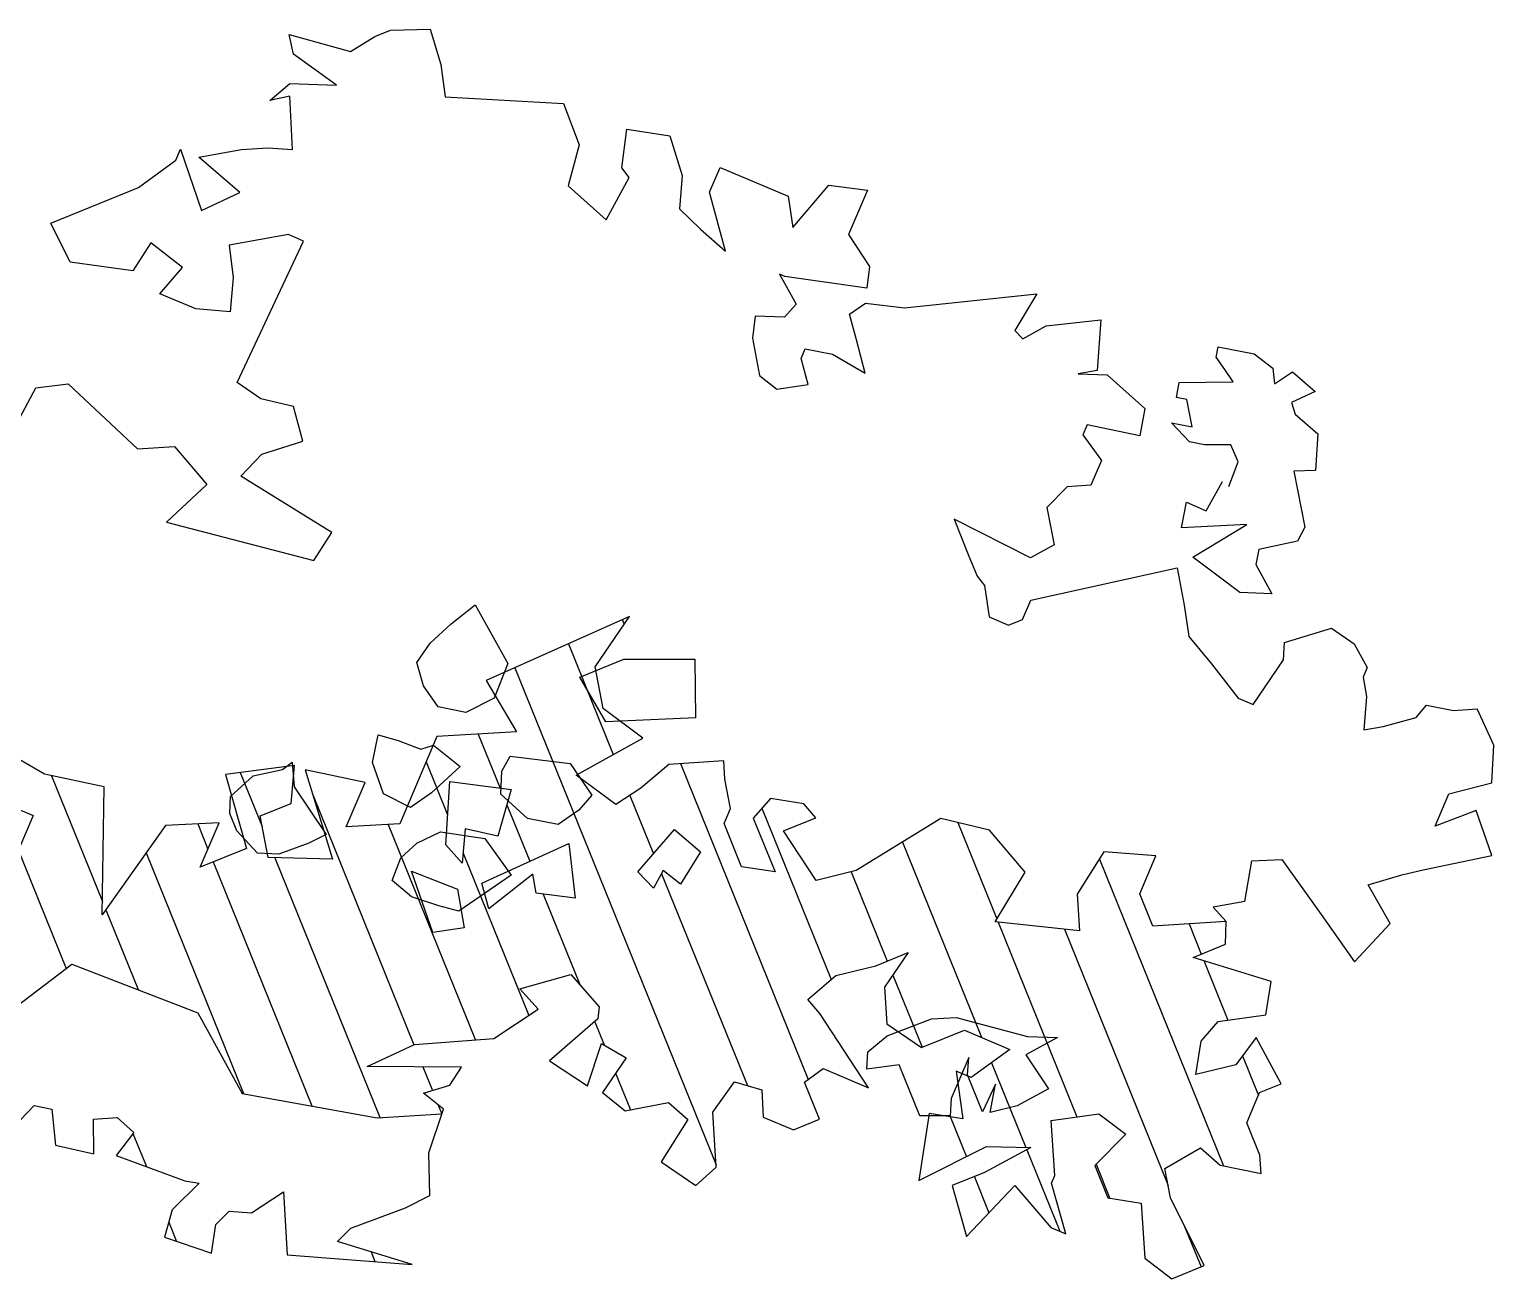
# Model space of a CAD drawing. Header units: metres. Extents: x 1841041 to 1841282, y 5171502 to 5171751.
# Drawn here: x 1841107.668 to 1841109.913, y 5171681.791 to 5171683.707 of the extents above; entities that cross this region are included whole.
import ezdxf

# ---------------------------------------------------------------- set-up
doc = ezdxf.new("R2010")
doc.units = ezdxf.units.M
doc.layers.add('SA - légende prestations', color=7, linetype='Continuous')

msp = doc.modelspace()

# ---------------------------------------------------------------- linework, layer by layer
at = {"layer": 'SA - légende prestations', "color": 96, "ltscale": 0.69984, "true_color": 0x008000}
for p, q in [((1841108.0657, 5171683.6995), (1841108.1602, 5171683.6732)), ((1841108.0724, 5171683.6693), (1841108.0657, 5171683.6995)), ((1841108.1602, 5171683.6732), (1841108.1974, 5171683.6965)), ((1841108.1974, 5171683.6965), (1841108.2211, 5171683.706)), ((1841108.2211, 5171683.706), (1841108.2823, 5171683.7075)), ((1841108.2823, 5171683.7075), (1841108.2986, 5171683.6536)), ((1841108.1384, 5171683.6217), (1841108.0724, 5171683.6693)), ((1841108.2986, 5171683.6536), (1841108.305, 5171683.604)), ((1841108.0365, 5171683.5984), (1841108.0671, 5171683.6245)), ((1841108.0671, 5171683.6245), (1841108.1384, 5171683.6217)), ((1841108.0668, 5171683.6051), (1841108.0365, 5171683.5984)), ((1841108.0711, 5171683.5231), (1841108.0668, 5171683.6051)), ((1841108.305, 5171683.604), (1841108.4865, 5171683.5936)), ((1841108.4865, 5171683.5936), (1841108.5106, 5171683.5305)), ((1841108.5758, 5171683.4951), (1841108.5834, 5171683.5545)), ((1841108.5834, 5171683.5545), (1841108.6494, 5171683.5441)), ((1841108.6494, 5171683.5441), (1841108.6686, 5171683.4831)), ((1841107.8921, 5171683.507), (1841107.8991, 5171683.5235)), ((1841107.8991, 5171683.5235), (1841107.9317, 5171683.4295)), ((1841107.9273, 5171683.5116), (1841107.9928, 5171683.523)), ((1841107.9928, 5171683.523), (1841108.033, 5171683.5255)), ((1841108.033, 5171683.5255), (1841108.0711, 5171683.5231)), ((1841108.5106, 5171683.5305), (1841108.4936, 5171683.4673)), ((1841107.835, 5171683.4646), (1841107.8921, 5171683.507)), ((1841107.9905, 5171683.4574), (1841107.9273, 5171683.5116)), ((1841108.5872, 5171683.4804), (1841108.5758, 5171683.4951)), ((1841108.7106, 5171683.4575), (1841108.7267, 5171683.4957)), ((1841108.7267, 5171683.4957), (1841108.8312, 5171683.4514)), ((1841108.5518, 5171683.4152), (1841108.5872, 5171683.4804)), ((1841108.6686, 5171683.4831), (1841108.6645, 5171683.432)), ((1841107.7004, 5171683.4101), (1841107.835, 5171683.4646)), ((1841107.9317, 5171683.4295), (1841107.9905, 5171683.4574)), ((1841108.4936, 5171683.4673), (1841108.5518, 5171683.4152)), ((1841108.7348, 5171683.367), (1841108.7106, 5171683.4575)), ((1841108.8312, 5171683.4514), (1841108.8383, 5171683.4034)), ((1841108.8383, 5171683.4034), (1841108.8931, 5171683.4682)), ((1841108.8931, 5171683.4682), (1841108.9525, 5171683.4606)), ((1841108.9525, 5171683.4606), (1841108.9237, 5171683.3926)), ((1841108.6645, 5171683.432), (1841108.6963, 5171683.4009)), ((1841107.73, 5171683.3506), (1841107.7004, 5171683.4101)), ((1841108.0648, 5171683.3927), (1841107.9738, 5171683.3765)), ((1841107.9862, 5171683.1657), (1841108.088, 5171683.3828)), ((1841108.088, 5171683.3828), (1841108.0648, 5171683.3927)), ((1841108.6963, 5171683.4009), (1841108.7348, 5171683.367)), ((1841108.9237, 5171683.3926), (1841108.9558, 5171683.3438)), ((1841107.8541, 5171683.3802), (1841107.8261, 5171683.3373)), ((1841107.9025, 5171683.3421), (1841107.8541, 5171683.3802)), ((1841107.9738, 5171683.3765), (1841107.9801, 5171683.3268)), ((1841107.8261, 5171683.3373), (1841107.73, 5171683.3506)), ((1841107.8679, 5171683.302), (1841107.9025, 5171683.3421)), ((1841108.9558, 5171683.3438), (1841108.9515, 5171683.3104)), ((1841107.9801, 5171683.3268), (1841107.9754, 5171683.274)), ((1841108.8177, 5171683.3319), (1841108.8432, 5171683.2858)), ((1841108.826, 5171683.3283), (1841108.8177, 5171683.3319)), ((1841108.9515, 5171683.3104), (1841108.826, 5171683.3283)), ((1841107.9226, 5171683.2788), (1841107.8679, 5171683.302)), ((1841109.0091, 5171683.2801), (1841109.212, 5171683.3018)), ((1841109.212, 5171683.3018), (1841109.1784, 5171683.2456)), ((1841107.9754, 5171683.274), (1841107.9226, 5171683.2788)), ((1841108.8432, 5171683.2858), (1841108.8251, 5171683.2661)), ((1841108.9249, 5171683.2708), (1841108.9497, 5171683.2877)), ((1841108.9355, 5171683.2311), (1841108.9249, 5171683.2708)), ((1841108.9497, 5171683.2877), (1841109.0091, 5171683.2801)), ((1841108.7806, 5171683.2674), (1841108.7763, 5171683.234)), ((1841108.8251, 5171683.2661), (1841108.7806, 5171683.2674)), ((1841109.1905, 5171683.2326), (1841109.2264, 5171683.2526)), ((1841109.2264, 5171683.2526), (1841109.3105, 5171683.2619)), ((1841109.3105, 5171683.2619), (1841109.3049, 5171683.1841)), ((1841108.7763, 5171683.234), (1841108.7871, 5171683.1766)), ((1841108.9492, 5171683.1803), (1841108.9355, 5171683.2311)), ((1841109.1784, 5171683.2456), (1841109.1905, 5171683.2326)), ((1841108.8509, 5171683.2024), (1841108.8572, 5171683.2173)), ((1841108.8615, 5171683.1627), (1841108.8509, 5171683.2024)), ((1841108.8572, 5171683.2173), (1841108.8989, 5171683.2094)), ((1841108.8989, 5171683.2094), (1841108.9492, 5171683.1803)), ((1841109.4873, 5171683.2045), (1841109.4903, 5171683.2204)), ((1841109.5002, 5171683.1855), (1841109.4873, 5171683.2045)), ((1841109.4903, 5171683.2204), (1841109.5452, 5171683.21)), ((1841109.5452, 5171683.21), (1841109.574, 5171683.188)), ((1841109.3049, 5171683.1841), (1841109.2754, 5171683.179)), ((1841109.5131, 5171683.1666), (1841109.5002, 5171683.1855)), ((1841109.574, 5171683.188), (1841109.5767, 5171683.1637)), ((1841109.5767, 5171683.1637), (1841109.6041, 5171683.1823)), ((1841109.6041, 5171683.1823), (1841109.6387, 5171683.1519)), ((1841107.6292, 5171683.0666), (1841107.6775, 5171683.1576)), ((1841107.6775, 5171683.1576), (1841107.7272, 5171683.164)), ((1841107.7272, 5171683.164), (1841107.8336, 5171683.0641)), ((1841108.0225, 5171683.1406), (1841107.9862, 5171683.1657)), ((1841108.7871, 5171683.1766), (1841108.8135, 5171683.1556)), ((1841108.8135, 5171683.1556), (1841108.8615, 5171683.1627)), ((1841109.2754, 5171683.179), (1841109.3199, 5171683.1778)), ((1841109.3199, 5171683.1778), (1841109.378, 5171683.1257)), ((1841109.4261, 5171683.1428), (1841109.4304, 5171683.1658)), ((1841109.4304, 5171683.1658), (1841109.5131, 5171683.1666)), ((1841108.0725, 5171683.1292), (1841108.0225, 5171683.1406)), ((1841109.442, 5171683.1397), (1841109.4261, 5171683.1428)), ((1841109.4505, 5171683.0978), (1841109.442, 5171683.1397)), ((1841109.6387, 5171683.1519), (1841109.6025, 5171683.1349)), ((1841109.6025, 5171683.1349), (1841109.6083, 5171683.1173)), ((1841108.0871, 5171683.076), (1841108.0725, 5171683.1292)), ((1841109.378, 5171683.1257), (1841109.3702, 5171683.0841)), ((1841109.6083, 5171683.1173), (1841109.6428, 5171683.0869)), ((1841109.2892, 5171683.1008), (1841109.2829, 5171683.0858)), ((1841109.3702, 5171683.0841), (1841109.2892, 5171683.1008)), ((1841109.4187, 5171683.1038), (1841109.4505, 5171683.0978)), ((1841109.4462, 5171683.0748), (1841109.4187, 5171683.1038)), ((1841107.8336, 5171683.0641), (1841107.8899, 5171683.0677)), ((1841107.8899, 5171683.0677), (1841107.9395, 5171683.0094)), ((1841108.0238, 5171683.0559), (1841108.0871, 5171683.076)), ((1841109.2829, 5171683.0858), (1841109.3112, 5171683.0464)), ((1841109.4692, 5171683.0704), (1841109.4462, 5171683.0748)), ((1841109.5095, 5171683.0701), (1841109.4692, 5171683.0704)), ((1841109.521, 5171683.0441), (1841109.5095, 5171683.0701)), ((1841109.6428, 5171683.0869), (1841109.6395, 5171683.0307)), ((1841107.992, 5171683.0224), (1841108.0238, 5171683.0559)), ((1841109.3112, 5171683.0464), (1841109.295, 5171683.0083)), ((1841108.1314, 5171682.9359), (1841107.992, 5171683.0224)), ((1841109.5065, 5171683.0065), (1841109.521, 5171683.0441)), ((1841109.6395, 5171683.0307), (1841109.6063, 5171683.0297)), ((1841109.6063, 5171683.0297), (1841109.623, 5171682.944)), ((1841107.9395, 5171683.0094), (1841107.8778, 5171682.9515)), ((1841109.2588, 5171683.006), (1841109.2277, 5171682.9742)), ((1841109.295, 5171683.0083), (1841109.2588, 5171683.006)), ((1841109.4719, 5171682.969), (1841109.4969, 5171683.0138)), ((1841109.434, 5171682.9432), (1841109.4414, 5171682.9822)), ((1841109.4414, 5171682.9822), (1841109.4719, 5171682.969)), ((1841109.0852, 5171682.9563), (1841109.1071, 5171682.902)), ((1841109.2027, 5171682.8967), (1841109.0852, 5171682.9563)), ((1841109.2277, 5171682.9742), (1841109.2386, 5171682.9168)), ((1841107.8778, 5171682.9515), (1841108.1035, 5171682.893)), ((1841108.1035, 5171682.893), (1841108.1314, 5171682.9359)), ((1841109.534, 5171682.9481), (1841109.434, 5171682.9432)), ((1841109.4511, 5171682.8978), (1841109.534, 5171682.9481)), ((1841109.623, 5171682.944), (1841109.6116, 5171682.9223)), ((1841109.2386, 5171682.9168), (1841109.2027, 5171682.8967)), ((1841109.6116, 5171682.9223), (1841109.5523, 5171682.9097)), ((1841109.1071, 5171682.902), (1841109.1205, 5171682.869)), ((1841109.4945, 5171682.8657), (1841109.4511, 5171682.8978)), ((1841109.5523, 5171682.9097), (1841109.548, 5171682.8867)), ((1841109.1205, 5171682.869), (1841109.1319, 5171682.8543)), ((1841109.2028, 5171682.8322), (1841109.4273, 5171682.8818)), ((1841109.4273, 5171682.8818), (1841109.4382, 5171682.8244)), ((1841109.5233, 5171682.8437), (1841109.4945, 5171682.8657)), ((1841109.548, 5171682.8867), (1841109.5724, 5171682.8417)), ((1841109.1319, 5171682.8543), (1841109.139, 5171682.8063)), ((1841109.5724, 5171682.8417), (1841109.5233, 5171682.8437)), ((1841109.1901, 5171682.8023), (1841109.2028, 5171682.8322)), ((1841109.4382, 5171682.8244), (1841109.4452, 5171682.7764)), ((1841109.139, 5171682.8063), (1841109.1688, 5171682.7937)), ((1841109.1688, 5171682.7937), (1841109.1901, 5171682.8023)), ((1841109.4452, 5171682.7764), (1841109.4802, 5171682.7342)), ((1841109.5919, 5171682.767), (1841109.664, 5171682.7893)), ((1841109.664, 5171682.7893), (1841109.6986, 5171682.7649)), ((1841109.5904, 5171682.7403), (1841109.5919, 5171682.767)), ((1841109.6986, 5171682.7649), (1841109.7186, 5171682.729)), ((1841108.5117, 5171682.7137), (1841108.5792, 5171682.7415)), ((1841108.5792, 5171682.7415), (1841108.6881, 5171682.7415)), ((1841108.6881, 5171682.7415), (1841108.6889, 5171682.6516)), ((1841109.4802, 5171682.7342), (1841109.5206, 5171682.6818)), ((1841109.5438, 5171682.672), (1841109.5904, 5171682.7403)), ((1841108.5514, 5171682.6457), (1841108.5117, 5171682.7137)), ((1841109.7186, 5171682.729), (1841109.7123, 5171682.714)), ((1841109.7123, 5171682.714), (1841109.7174, 5171682.6845)), ((1841109.5206, 5171682.6818), (1841109.5438, 5171682.672)), ((1841109.7174, 5171682.6845), (1841109.7133, 5171682.6334)), ((1841109.7937, 5171682.6522), (1841109.8095, 5171682.6709)), ((1841109.8095, 5171682.6709), (1841109.8511, 5171682.663)), ((1841109.8511, 5171682.663), (1841109.8873, 5171682.6653)), ((1841109.9126, 5171682.6096), (1841109.8873, 5171682.6653)), ((1841108.6889, 5171682.6516), (1841108.5514, 5171682.6457)), ((1841109.7429, 5171682.6385), (1841109.7937, 5171682.6522)), ((1841109.7133, 5171682.6334), (1841109.7429, 5171682.6385)), ((1841109.9098, 5171682.5521), (1841109.9126, 5171682.6096)), ((1841109.8438, 5171682.535), (1841109.9098, 5171682.5521)), ((1841109.8228, 5171682.4853), (1841109.8438, 5171682.535)), ((1841109.8858, 5171682.5094), (1841109.8228, 5171682.4853)), ((1841109.9095, 5171682.4407), (1841109.8858, 5171682.5094)), ((1841109.8043, 5171682.4187), (1841109.9095, 5171682.4407)), ((1841109.5313, 5171682.3701), (1841109.5419, 5171682.4321)), ((1841109.5419, 5171682.4321), (1841109.5878, 5171682.4342)), ((1841109.5878, 5171682.4342), (1841109.648, 5171682.35)), ((1841109.7717, 5171682.411), (1841109.8043, 5171682.4187)), ((1841109.7202, 5171682.3957), (1841109.7717, 5171682.411)), ((1841109.7538, 5171682.3364), (1841109.7202, 5171682.3957)), ((1841109.5313, 5171682.3701), (1841109.4826, 5171682.3614)), ((1841109.4826, 5171682.3614), (1841109.5026, 5171682.3392)), ((1841109.648, 5171682.35), (1841109.6994, 5171682.2773)), ((1841109.6994, 5171682.2773), (1841109.7538, 5171682.3364)), ((1841107.6276, 5171682.1934), (1841107.7329, 5171682.274)), ((1841107.7329, 5171682.274), (1841107.9261, 5171682.1994)), ((1841107.9261, 5171682.1994), (1841107.9941, 5171682.0757)), ((1841109.0506, 5171682.1902), (1841109.0885, 5171682.1918)), ((1841109.0885, 5171682.1918), (1841109.1977, 5171682.1631)), ((1841108.9829, 5171682.1641), (1841109.0506, 5171682.1902)), ((1841108.9529, 5171682.1396), (1841108.9829, 5171682.1641)), ((1841109.2438, 5171682.1612), (1841109.1954, 5171682.1347)), ((1841109.1977, 5171682.1631), (1841109.2438, 5171682.1612)), ((1841108.9514, 5171682.1129), (1841108.9529, 5171682.1396)), ((1841109.1077, 5171682.1308), (1841109.0809, 5171682.0678)), ((1841109.1061, 5171682.1041), (1841109.1077, 5171682.1308)), ((1841109.1954, 5171682.1347), (1841109.2302, 5171682.0828)), ((1841109.001, 5171682.1193), (1841108.9514, 5171682.1129)), ((1841109.0096, 5171682.098), (1841109.001, 5171682.1193)), ((1841109.1291, 5171682.0474), (1841109.1061, 5171682.1041)), ((1841109.0326, 5171682.0413), (1841109.0096, 5171682.098)), ((1841109.149, 5171682.0898), (1841109.1291, 5171682.0474)), ((1841109.1404, 5171682.0465), (1841109.149, 5171682.0898)), ((1841109.2302, 5171682.0828), (1841109.1818, 5171682.0564)), ((1841107.9941, 5171682.0757), (1841108.2008, 5171682.0384)), ((1841109.0809, 5171682.0678), (1841109.0794, 5171682.041)), ((1841108.2008, 5171682.0384), (1841108.3001, 5171682.0442)), ((1841109.0794, 5171682.041), (1841109.0326, 5171682.0413)), ((1841109.1818, 5171682.0564), (1841109.1404, 5171682.0465))]:
    msp.add_line(p, q, dxfattribs=at)
at = {"layer": 'SA - légende prestations', "color": 96, "ltscale": 0.69984, "true_color": 0x008000, "elevation": 0, "flags": 128}
for points in [[(1841108.4014, 5171682.735), (1841108.3802, 5171682.6815), (1841108.3366, 5171682.6597), (1841108.2944, 5171682.6687), (1841108.2721, 5171682.7004), (1841108.2618, 5171682.7363), (1841108.282, 5171682.7662), (1841108.3141, 5171682.7956), (1841108.3509, 5171682.8248)], [(1841108.3283, 5171682.5772), (1841108.2839, 5171682.5366), (1841108.2522, 5171682.5143), (1841108.2105, 5171682.535), (1841108.1936, 5171682.5831), (1841108.2026, 5171682.6253), (1841108.233, 5171682.6169), (1841108.2679, 5171682.6035), (1841108.2871, 5171682.6098)], [(1841108.0737, 5171682.5457), (1841108.1226, 5171682.4725), (1841108.096, 5171682.4595), (1841108.0503, 5171682.4425), (1841108.0172, 5171682.444), (1841107.9856, 5171682.4785), (1841107.9749, 5171682.505), (1841107.976, 5171682.531), (1841108.0105, 5171682.5626), (1841108.0559, 5171682.5725), (1841108.0706, 5171682.5837)], [(1841108.4965, 5171682.5818), (1841108.5299, 5171682.533), (1841108.51, 5171682.5102), (1841108.4783, 5171682.4879), (1841108.4313, 5171682.497), (1841108.3903, 5171682.5343), (1841108.3919, 5171682.5698), (1841108.4047, 5171682.5929)], [(1841108.3061, 5171682.4569), (1841108.3121, 5171682.5541), (1841108.4065, 5171682.5415), (1841108.386, 5171682.47), (1841108.336, 5171682.4814), (1841108.3313, 5171682.4286)], [(1841108.3661, 5171682.4667), (1841108.4063, 5171682.4105), (1841108.3258, 5171682.3549), (1841108.2954, 5171682.3633), (1841108.2533, 5171682.3769), (1841108.2237, 5171682.4019), (1841108.237, 5171682.4368), (1841108.2616, 5171682.4594), (1841108.2979, 5171682.4768)], [(1841108.6005, 5171682.4152), (1841108.6565, 5171682.4805), (1841108.6967, 5171682.4459), (1841108.6659, 5171682.3964), (1841108.6395, 5171682.4173), (1841108.6243, 5171682.3905)], [(1841108.372, 5171682.3585), (1841108.3614, 5171682.3982), (1841108.4948, 5171682.4591), (1841108.5042, 5171682.3749), (1841108.4448, 5171682.3825), (1841108.4397, 5171682.412)], [(1841108.2863, 5171682.3224), (1841108.2537, 5171682.4165), (1841108.3241, 5171682.3886), (1841108.3343, 5171682.3295)]]:
    msp.add_lwpolyline(points, close=True, dxfattribs=at)
for points in [[(1841107.6431, 5171682.0237), (1841107.6749, 5171682.0572), (1841107.7019, 5171682.0516), (1841107.7078, 5171681.9963), (1841107.7667, 5171681.983), (1841107.7658, 5171682.0362), (1841107.802, 5171682.0385), (1841107.8276, 5171682.0159), (1841107.8008, 5171681.9803), (1841107.9058, 5171681.9417), (1841107.9278, 5171681.9382), (1841107.8868, 5171681.8969), (1841107.8749, 5171681.855), (1841107.9467, 5171681.8305), (1841107.9536, 5171681.8745), (1841107.9741, 5171681.8951), (1841108.0082, 5171681.8924), (1841108.057, 5171681.9246), (1841108.0631, 5171681.8281), (1841108.2545, 5171681.8135), (1841108.1401, 5171681.8483), (1841108.1606, 5171681.8689), (1841108.2442, 5171681.9), (1841108.2817, 5171681.9193), (1841108.2801, 5171681.9846), (1841108.3025, 5171682.0514), (1841108.2719, 5171682.0761), (1841108.3123, 5171682.0884), (1841108.3299, 5171682.1161), (1841108.1854, 5171682.1167), (1841108.2583, 5171682.1504), (1841108.3797, 5171682.1596), (1841108.4476, 5171682.2049), (1841108.4198, 5171682.2362), (1841108.4976, 5171682.2581), (1841108.5413, 5171682.2085), (1841108.5392, 5171682.1898), (1841108.465, 5171682.1254), (1841108.5231, 5171682.0871), (1841108.5448, 5171682.1522), (1841108.5825, 5171682.1304), (1841108.5463, 5171682.0772), (1841108.5812, 5171682.0488), (1841108.6474, 5171682.0618), (1841108.6773, 5171682.0354), (1841108.6361, 5171681.9707), (1841108.6893, 5171681.9345), (1841108.7206, 5171681.9623), (1841108.7153, 5171682.0467), (1841108.7487, 5171682.0932), (1841108.7906, 5171682.0813), (1841108.7925, 5171682.0394), (1841108.8389, 5171682.0198), (1841108.8791, 5171682.036), (1841108.8561, 5171682.0927), (1841108.8847, 5171682.1139), (1841108.9195, 5171682.0991), (1841108.9543, 5171682.0843), (1841108.8793, 5171682.1983), (1841108.861, 5171682.2197), (1841108.9039, 5171682.2563), (1841108.9652, 5171682.2715), (1841109.0148, 5171682.2916), (1841108.9785, 5171682.2384), (1841108.9821, 5171682.1821), (1841109.0352, 5171682.1459), (1841109.1013, 5171682.1727), (1841109.171, 5171682.1432), (1841109.1116, 5171682.0999), (1841109.0883, 5171682.1097), (1841109.0986, 5171682.0369), (1841109.0472, 5171682.045), (1841109.0311, 5171681.9422), (1841109.1352, 5171681.994), (1841109.2031, 5171681.9926), (1841109.132, 5171681.9542), (1841109.0824, 5171681.9342), (1841109.1043, 5171681.8564), (1841109.1785, 5171681.9346), (1841109.2334, 5171681.8702), (1841109.2566, 5171681.8604), (1841109.2348, 5171681.9381), (1841109.2397, 5171681.9497), (1841109.2344, 5171682.0341), (1841109.3072, 5171682.0444), (1841109.3487, 5171682.0131), (1841109.3009, 5171681.9649), (1841109.321, 5171681.9153), (1841109.3723, 5171681.9072), (1841109.3776, 5171681.8228), (1841109.4192, 5171681.7915), (1841109.4688, 5171681.8115), (1841109.417, 5171681.9157), (1841109.4085, 5171681.9603), (1841109.4631, 5171681.992), (1841109.493, 5171681.9656), (1841109.5559, 5171681.9526), (1841109.5542, 5171681.9808), (1841109.5341, 5171682.0304), (1841109.5538, 5171682.0768), (1841109.5869, 5171682.0902), (1841109.5485, 5171682.1613), (1841109.5172, 5171682.1197), (1841109.456, 5171682.1046), (1841109.464, 5171682.1559), (1841109.4904, 5171682.1859), (1841109.5632, 5171682.1961), (1841109.5713, 5171682.2475), (1841109.4519, 5171682.2843), (1841109.5015, 5171682.3044), (1841109.5026, 5171682.3392), (1841109.39, 5171682.3321), (1841109.3699, 5171682.3817), (1841109.3945, 5171682.4398), (1841109.315, 5171682.4461), (1841109.2739, 5171682.3813), (1841109.2774, 5171682.325), (1841109.1482, 5171682.3387), (1841109.1943, 5171682.4151), (1841109.1394, 5171682.4794), (1841109.0648, 5171682.4973), (1841108.935, 5171682.4173), (1841108.8738, 5171682.4022), (1841108.8238, 5171682.4782), (1841108.8734, 5171682.4982), (1841108.8551, 5171682.5197), (1841108.8037, 5171682.5277), (1841108.7774, 5171682.4978), (1841108.8108, 5171682.4152), (1841108.7594, 5171682.4232), (1841108.7327, 5171682.4894), (1841108.7425, 5171682.5126), (1841108.7341, 5171682.5573), (1841108.7323, 5171682.5854), (1841108.6479, 5171682.5801), (1841108.605, 5171682.5435), (1841108.567, 5171682.5185), (1841108.506, 5171682.5639), (1841108.6082, 5171682.6204), (1841108.5472, 5171682.6658), (1841108.5351, 5171682.7296), (1841108.5876, 5171682.8072), (1841108.3677, 5171682.7086), (1841108.4147, 5171682.63), (1841108.2924, 5171682.6231), (1841108.2354, 5171682.4888), (1841108.1534, 5171682.4844), (1841108.1822, 5171682.5524), (1841108.0906, 5171682.5717), (1841108.1323, 5171682.4347), (1841108.0336, 5171682.4373), (1841108.0215, 5171682.5012), (1841108.0688, 5171682.5203), (1841108.074, 5171682.5787), (1841107.9683, 5171682.5648), (1841108.0005, 5171682.4514), (1841107.9296, 5171682.4227), (1841107.9584, 5171682.4907), (1841107.8764, 5171682.4864), (1841107.7792, 5171682.3495), (1841107.7822, 5171682.5458), (1841107.6906, 5171682.5651), (1841107.6529, 5171682.587)], [(1841108.5764, 5171682.8022), (1841108.5793, 5171682.795)], [(1841108.5764, 5171682.8022), (1841108.5793, 5171682.795)], [(1841108.4942, 5171682.7653), (1841108.5629, 5171682.5954)], [(1841108.4942, 5171682.7653), (1841108.5629, 5171682.5954)], [(1841108.4119, 5171682.7284), (1841108.7204, 5171681.9662)], [(1841108.4119, 5171682.7284), (1841108.7204, 5171681.9662)], [(1841108.3559, 5171682.6267), (1841108.3895, 5171682.5438)], [(1841108.3559, 5171682.6267), (1841108.3895, 5171682.5438)], [(1841108.2759, 5171682.5842), (1841108.3089, 5171682.5027)], [(1841108.2759, 5171682.5842), (1841108.3089, 5171682.5027)], [(1841108.6658, 5171682.5813), (1841108.8618, 5171682.0969)], [(1841108.6658, 5171682.5813), (1841108.8618, 5171682.0969)], [(1841107.7015, 5171682.5628), (1841107.7795, 5171682.3701)], [(1841107.7015, 5171682.5628), (1841107.7795, 5171682.3701)], [(1841107.991, 5171682.5678), (1841108.0247, 5171682.4847)], [(1841107.991, 5171682.5678), (1841108.0247, 5171682.4847)], [(1841108.1025, 5171682.5324), (1841108.2573, 5171682.1499)], [(1841108.1025, 5171682.5324), (1841108.2573, 5171682.1499)], [(1841108.5883, 5171682.5326), (1841108.6245, 5171682.4432)], [(1841108.5883, 5171682.5326), (1841108.6245, 5171682.4432)], [(1841107.6255, 5171682.5223), (1841107.6736, 5171682.5019), (1841107.6532, 5171682.4538)], [(1841108.3998, 5171682.5182), (1841108.4348, 5171682.4317)], [(1841108.3998, 5171682.5182), (1841108.4348, 5171682.4317)], [(1841108.7906, 5171682.5129), (1841108.8969, 5171682.2503)], [(1841108.7906, 5171682.5129), (1841108.8969, 5171682.2503)], [(1841107.9258, 5171682.489), (1841107.9414, 5171682.4504)], [(1841107.9258, 5171682.489), (1841107.9414, 5171682.4504)], [(1841108.2178, 5171682.4878), (1841108.3514, 5171682.1575)], [(1841108.2178, 5171682.4878), (1841108.3514, 5171682.1575)], [(1841109.091, 5171682.491), (1841109.1509, 5171682.3431)], [(1841109.091, 5171682.491), (1841109.1509, 5171682.3431)], [(1841107.6498, 5171682.4505), (1841107.724, 5171682.2672)], [(1841107.6498, 5171682.4505), (1841107.724, 5171682.2672)], [(1841107.8466, 5171682.4444), (1841107.996, 5171682.0754)], [(1841107.8466, 5171682.4444), (1841107.996, 5171682.0754)], [(1841108.3326, 5171682.444), (1841108.4333, 5171682.1953)], [(1841108.3326, 5171682.444), (1841108.4333, 5171682.1953)], [(1841109.006, 5171682.4611), (1841109.1271, 5171682.1618)], [(1841109.006, 5171682.4611), (1841109.1271, 5171682.1618)], [(1841107.9493, 5171682.4307), (1841108.1008, 5171682.0565)], [(1841107.9493, 5171682.4307), (1841108.1008, 5171682.0565)], [(1841108.044, 5171682.437), (1841108.2056, 5171682.0375)], [(1841108.044, 5171682.437), (1841108.2056, 5171682.0375)], [(1841109.308, 5171682.4351), (1841109.4985, 5171681.9645)], [(1841109.308, 5171682.4351), (1841109.4985, 5171681.9645)], [(1841108.6369, 5171682.4126), (1841108.7684, 5171682.0876)], [(1841108.6369, 5171682.4126), (1841108.7684, 5171682.0876)], [(1841108.9273, 5171682.4154), (1841108.9827, 5171682.2785)], [(1841108.9273, 5171682.4154), (1841108.9827, 5171682.2785)], [(1841108.4553, 5171682.3811), (1841108.5114, 5171682.2424)], [(1841108.4553, 5171682.3811), (1841108.5114, 5171682.2424)], [(1841107.7847, 5171682.3573), (1841107.8342, 5171682.2349)], [(1841107.7847, 5171682.3573), (1841107.8342, 5171682.2349)], [(1841109.1529, 5171682.3382), (1841109.2737, 5171682.0396)], [(1841109.1529, 5171682.3382), (1841109.2737, 5171682.0396)], [(1841109.2544, 5171682.3275), (1841109.4134, 5171681.9345)], [(1841109.2544, 5171682.3275), (1841109.4134, 5171681.9345)], [(1841109.4455, 5171682.3356), (1841109.4642, 5171682.2893)], [(1841109.4455, 5171682.3356), (1841109.4642, 5171682.2893)], [(1841109.4682, 5171682.2793), (1841109.5052, 5171682.1879)], [(1841109.4682, 5171682.2793), (1841109.5052, 5171682.1879)], [(1841108.9913, 5171682.2572), (1841109.0362, 5171682.1463)], [(1841108.9913, 5171682.2572), (1841109.0362, 5171682.1463)], [(1841108.5344, 5171682.1856), (1841108.5489, 5171682.1499)], [(1841108.5344, 5171682.1856), (1841108.5489, 5171682.1499)], [(1841109.5273, 5171682.1333), (1841109.5519, 5171682.0725)], [(1841109.5273, 5171682.1333), (1841109.5519, 5171682.0725)], [(1841108.2709, 5171682.1164), (1841108.2855, 5171682.0802)], [(1841108.2709, 5171682.1164), (1841108.2855, 5171682.0802)], [(1841108.5664, 5171682.1067), (1841108.5892, 5171682.0503)], [(1841108.5664, 5171682.1067), (1841108.5892, 5171682.0503)], [(1841109.1429, 5171682.1227), (1841109.1955, 5171681.9928)], [(1841109.1429, 5171682.1227), (1841109.1955, 5171681.9928)], [(1841108.2946, 5171682.0578), (1841108.3001, 5171682.0442)], [(1841108.2946, 5171682.0578), (1841108.3001, 5171682.0442)], [(1841109.0792, 5171682.04), (1841109.1041, 5171681.9785)], [(1841109.0792, 5171682.04), (1841109.1041, 5171681.9785)], [(1841107.8264, 5171682.0142), (1841107.847, 5171681.9634)], [(1841107.8264, 5171682.0142), (1841107.847, 5171681.9634)], [(1841109.1969, 5171681.9893), (1841109.2475, 5171681.8642)], [(1841109.1969, 5171681.9893), (1841109.2475, 5171681.8642)], [(1841109.1165, 5171681.9479), (1841109.1388, 5171681.8927)], [(1841109.1165, 5171681.9479), (1841109.1388, 5171681.8927)], [(1841109.3031, 5171681.9671), (1841109.3243, 5171681.9147)], [(1841109.3031, 5171681.9671), (1841109.3243, 5171681.9147)], [(1841107.8815, 5171681.8781), (1841107.8934, 5171681.8487)], [(1841107.8815, 5171681.8781), (1841107.8934, 5171681.8487)], [(1841109.4388, 5171681.8717), (1841109.464, 5171681.8096)], [(1841109.4388, 5171681.8717), (1841109.464, 5171681.8096)], [(1841108.1914, 5171681.8327), (1841108.1974, 5171681.8179)], [(1841108.1914, 5171681.8327), (1841108.1974, 5171681.8179)]]:
    msp.add_lwpolyline(points, dxfattribs=at)

doc.saveas('drawing.dxf')
